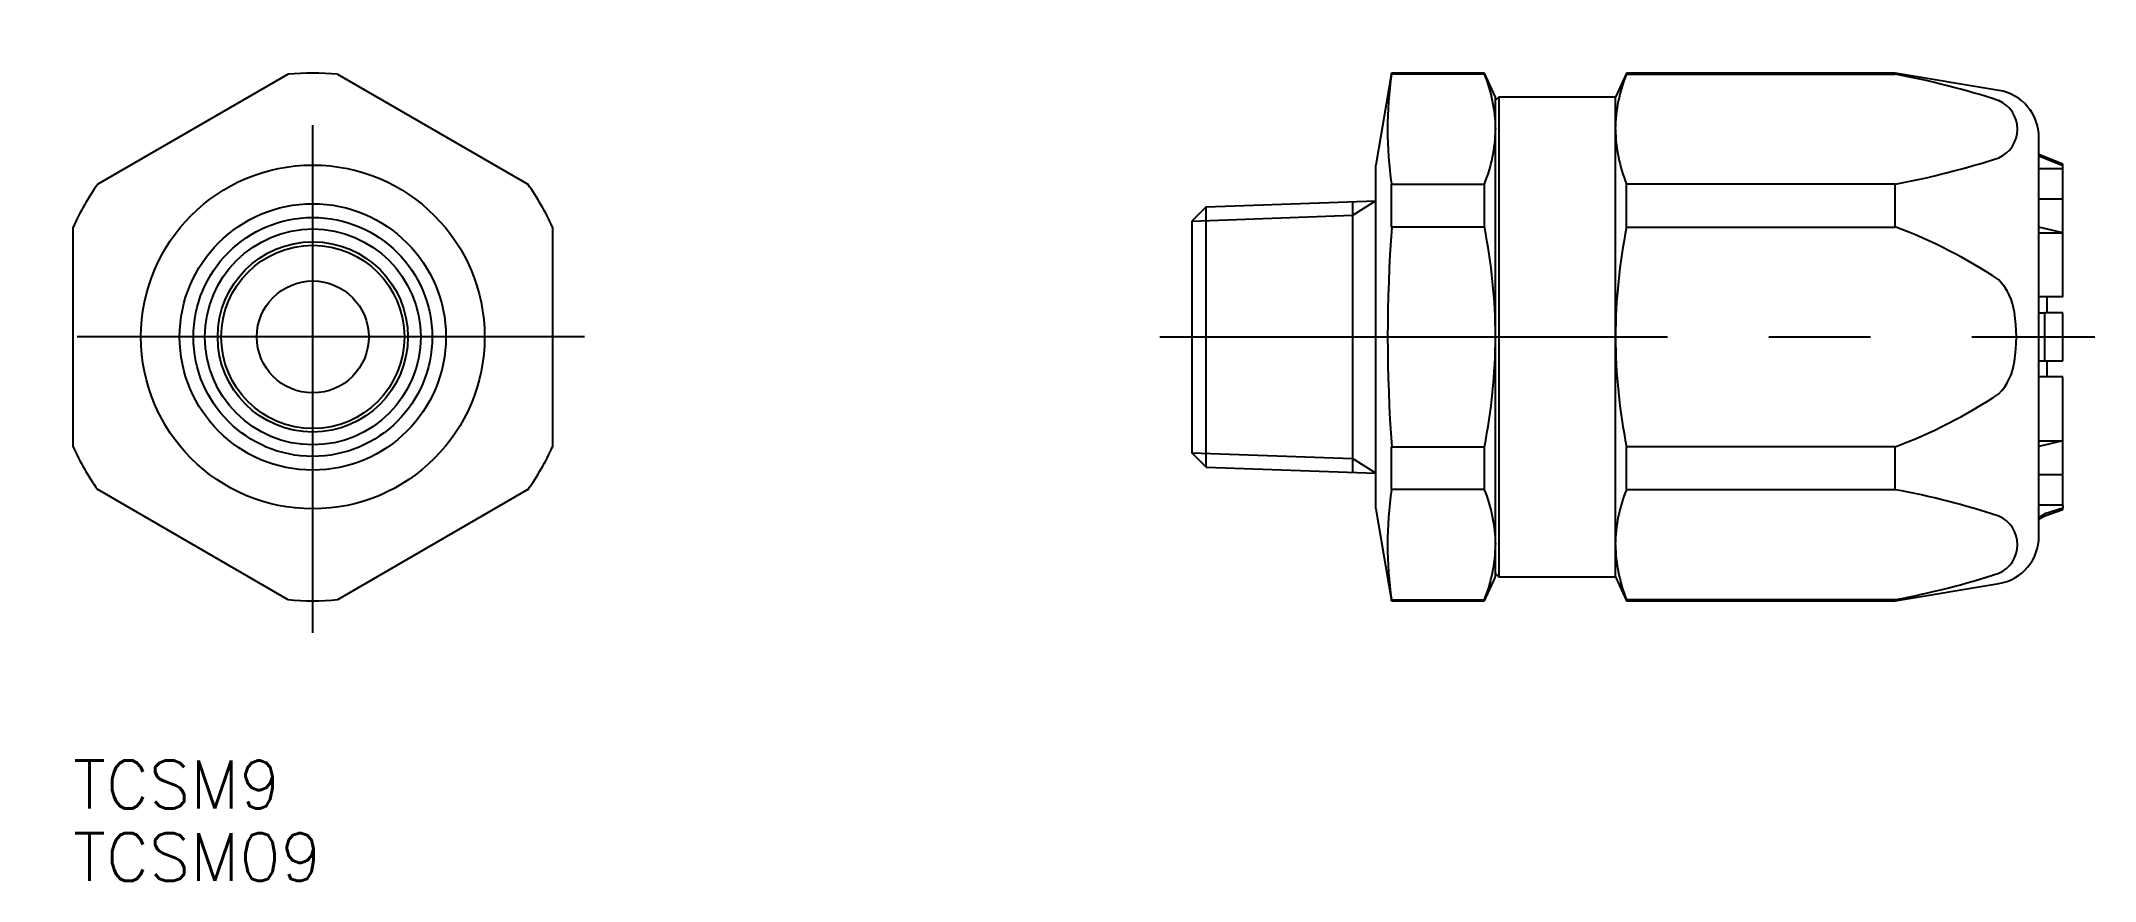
# Model space of a CAD drawing. Extents: x -17 to 111, y -34 to 18.
import ezdxf

# ---------------------------------------------------------------- set-up
doc = ezdxf.new("R2010")
doc.units = 0
doc.linetypes.add('CENTER', pattern=[50.8, 31.75, -6.35, 6.35, -6.35])
doc.layers.get('0').update_dxf_attribs({"linetype": 'CONTINUOUS'})
doc.layers.add('CENTER', color=1, linetype='CENTER')
doc.styles.get("Standard").update_dxf_attribs({"font": 'txt.shx', "height": 3, "bigfont": 'bigfont.shx'})

# ---------------------------------------------------------------- blocks, each defined once
blk = doc.blocks.new('*U5')
at = {"color": 7, "linetype": 'CONTINUOUS'}
blk.add_text('TCSM9', height=3, dxfattribs=at).set_placement((-15, -29.48))
blk = doc.blocks.new('*U6')
at = {"color": 7, "linetype": 'CONTINUOUS'}
blk.add_text('TCSM09', height=3, dxfattribs=at).set_placement((-15, -34.02))

msp = doc.modelspace()

# ---------------------------------------------------------------- linework, layer by layer
at = {"color": 7, "linetype": 'CONTINUOUS'}
for p, q in [((-1.55, 16.43), (-13.45, 9.55)), ((1.55, 16.43), (13.45, 9.55)), ((67.5, 16.5), (66.5, 10.75)), ((73.3, 16.5), (67.5, 16.5)), ((67.5, 16.43), (67.5, 16.5)), ((73.3, 16.43), (67.5, 16.43)), ((74, 15), (73.3, 16.5)), ((73.3, 16.43), (73.3, 16.5)), ((82.2, 16.5), (81.5, 15)), ((99, 16.5), (82.2, 16.5)), ((82.2, 16.43), (82.2, 16.5)), ((82.2, 16.43), (99, 16.43)), ((105.49, 15.42), (99, 16.5)), ((99, 16.43), (99, 16.5)), ((74.2, 15), (74, 14.8)), ((74, 12.99), (74, 15)), ((81.5, 15), (74.2, 15)), ((74.2, 15), (74.2, -15)), ((81.5, 12.99), (81.5, 15)), ((74, -15), (74, 12.99)), ((81.5, 0), (81.5, 12.99)), ((108, 0), (108, 12.46)), ((66.5, -10.75), (66.5, 10.75)), ((109.5, 10.8), (108, 11.4)), ((109.5, 10.7), (108, 11.3)), ((109.5, 10.51), (108, 10.51)), ((109.5, 10.7), (109.5, 10.8)), ((109.5, 10.51), (109.5, 10.7)), ((109.5, 8.62), (109.5, 10.51)), ((67.5, 6.87), (67.5, 9.55)), ((67.5, 9.55), (73.3, 9.55)), ((73.3, 6.87), (73.3, 9.55)), ((82.2, 6.87), (82.2, 9.55)), ((99, 9.55), (82.2, 9.55)), ((99, 6.87), (99, 9.55)), ((55.89, 8.14), (55, 7.25)), ((55.89, 8.14), (66.5, 8.52)), ((55.89, -8.14), (55.89, 8.14)), ((65.05, 8.46), (65.05, -8.46)), ((109.5, 8.62), (108, 8.62)), ((109.5, 6.5), (109.5, 8.62)), ((-15, -6.87), (-15, 6.87)), ((15, 6.87), (15, -6.87)), ((55, 7.25), (55, -7.25)), ((73.3, 6.87), (67.5, 6.87)), ((82.2, 6.87), (99, 6.87)), ((109.5, 6.5), (108, 6.86)), ((108, 6.5), (109.5, 6.5)), ((109.5, 2.5), (109.5, 6.5)), ((109.5, 2.5), (108, 2.5)), ((108, 1.5), (108.37, 1.5)), ((108.37, -1.5), (108.37, 1.5)), ((109.5, 1.5), (108.37, 1.5)), ((108.5, 2.52), (108.5, 1.5)), ((109.5, -1.5), (109.5, 1.5)), ((81.5, -12.99), (81.5, 0)), ((108, -12.46), (108, 0)), ((108, -1.5), (108.37, -1.5)), ((109.5, -2.5), (108, -2.5)), ((108.37, -1.5), (109.5, -1.5)), ((108.5, -1.5), (108.5, -2.51)), ((109.5, -6.5), (109.5, -2.5)), ((55.89, -8.14), (55, -7.25)), ((67.5, -9.55), (67.5, -6.87)), ((67.5, -6.87), (73.3, -6.87)), ((73.3, -9.55), (73.3, -6.87)), ((82.2, -9.55), (82.2, -6.87)), ((99, -6.87), (82.2, -6.87)), ((99, -9.55), (99, -6.87)), ((108, -6.5), (109.5, -6.5)), ((109.5, -6.5), (108, -6.86)), ((109.5, -8.62), (109.5, -6.5)), ((55.89, -8.14), (66.5, -8.52)), ((109.5, -8.62), (108, -8.62)), ((109.5, -10.51), (109.5, -8.62)), ((-1.55, -16.43), (-13.45, -9.55)), ((13.45, -9.55), (1.55, -16.43)), ((73.3, -9.55), (67.5, -9.55)), ((82.2, -9.55), (99, -9.55)), ((66.5, -10.75), (67.5, -16.5)), ((109.5, -10.51), (108, -10.51)), ((108, -11.3), (108.37, -11.07)), ((108, -11.4), (108.37, -11.18)), ((109.5, -10.7), (108.37, -11.07)), ((108.37, -11.18), (109.5, -10.8)), ((108.37, -11.18), (108.37, -11.07)), ((109.5, -10.51), (109.5, -10.7)), ((109.5, -10.8), (109.5, -10.7)), ((81.5, -15), (81.5, -12.99)), ((73.3, -16.5), (74, -15)), ((74, -14.8), (74.2, -15)), ((74.2, -15), (81.5, -15)), ((81.5, -15), (82.2, -16.5)), ((99, -16.5), (105.49, -15.42)), ((67.5, -16.5), (67.5, -16.43)), ((67.5, -16.43), (73.3, -16.43)), ((67.5, -16.5), (73.3, -16.5)), ((73.3, -16.5), (73.3, -16.43)), ((99, -16.43), (82.2, -16.43)), ((82.2, -16.5), (82.2, -16.43)), ((82.2, -16.5), (99, -16.5)), ((99, -16.5), (99, -16.43))]:
    msp.add_line(p, q, dxfattribs=at)
at = {"color": 3, "linetype": 'CONTINUOUS'}
for p, q in [((66.5, 8.52), (65.05, 7.6)), ((55, 7.25), (65.05, 7.61)), ((55, -7.25), (65.05, -7.61)), ((66.5, -8.52), (65.05, -7.6))]:
    msp.add_line(p, q, dxfattribs=at)
at = {"color": 7, "linetype": 'CONTINUOUS'}
for radius in [10.75, 8.33, 6.75, 5.95, 5.73, 3.5]:
    msp.add_circle((0, 0), radius, dxfattribs=at)
at = {"color": 3, "linetype": 'CONTINUOUS'}
msp.add_circle((0, 0), 7.47, dxfattribs=at)
at = {"color": 7, "linetype": 'CONTINUOUS'}
for centre, radius, start, end in [((0, 0), 16.5, 84.62, 95.38), ((90.27, 12.99), 23.03, 171.4157, 188.5843), ((64.52, 12.85), 9.49, 0.8486, 22.1581), ((90.98, 12.85), 9.49, 157.8419, 179.1514), ((90.49, -30.54), 47.73, 71.6799, 79.7303), ((105, 12.46), 3, 0, 80.5377), ((104.69, 12.99), 1.96, 294.2825, 65.7175), ((64.56, 13.12), 9.44, 337.7878, 359.2055), ((90.94, 13.12), 9.44, 180.7945, 202.2122), ((89.71, 59.58), 50.88, 280.5197, 288.0701), ((0, 0), 16.5, 144.62, 155.38), ((0, 0), 16.5, 24.62, 35.38), ((160.15, 0), 92.9, 175.7568, 184.2432), ((38.16, -0.17), 35.84, 0.2794, 11.341), ((117.34, -0.17), 35.84, 168.659, 179.7205), ((88.37, -22), 30.77, 56.1956, 69.7973), ((102.93, 1.09), 3.56, 7.2508, 43.9529), ((97.5, 0), 9.09, 350.231, 9.769), ((37.93, 0.2), 36.07, 348.6944, 359.6851), ((117.57, 0.2), 36.07, 180.3149, 191.3056), ((102.93, -1.09), 3.56, 316.0471, 352.7492), ((87.97, 22.79), 31.64, 290.3914, 303.6157), ((0, 0), 16.5, 204.62, 215.38), ((0, 0), 16.5, 324.62, 335.38), ((90.27, -12.99), 23.03, 171.4157, 188.5843), ((64.52, -13.13), 9.49, 0.8486, 22.1581), ((90.98, -13.13), 9.49, 157.8419, 179.1514), ((90.49, -56.52), 47.73, 71.6799, 79.7303), ((104.69, -12.99), 1.96, 294.2825, 65.7175), ((105, -12.46), 3, 279.4623, 0), ((64.56, -12.86), 9.44, 337.7878, 359.2056), ((90.94, -12.86), 9.44, 180.7945, 202.2123), ((89.71, 33.6), 50.88, 280.5197, 288.0701), ((0, 0), 16.5, 264.62, 275.38)]:
    msp.add_arc(centre, radius, start, end, dxfattribs=at)
at = {"layer": 'CENTER', "color": 1, "linetype": 'CENTER'}
for p, q in [((0, -18.5), (0, 18.5)), ((17, 0), (-17, 0)), ((53, 0), (111.5, 0))]:
    msp.add_line(p, q, dxfattribs=at)

# ---------------------------------------------------------------- block references
at = {"color": 7, "linetype": 'CONTINUOUS'}
for name in ['*U5', '*U6']:
    msp.add_blockref(name, (0, 0), dxfattribs=at)

doc.saveas('drawing.dxf')
